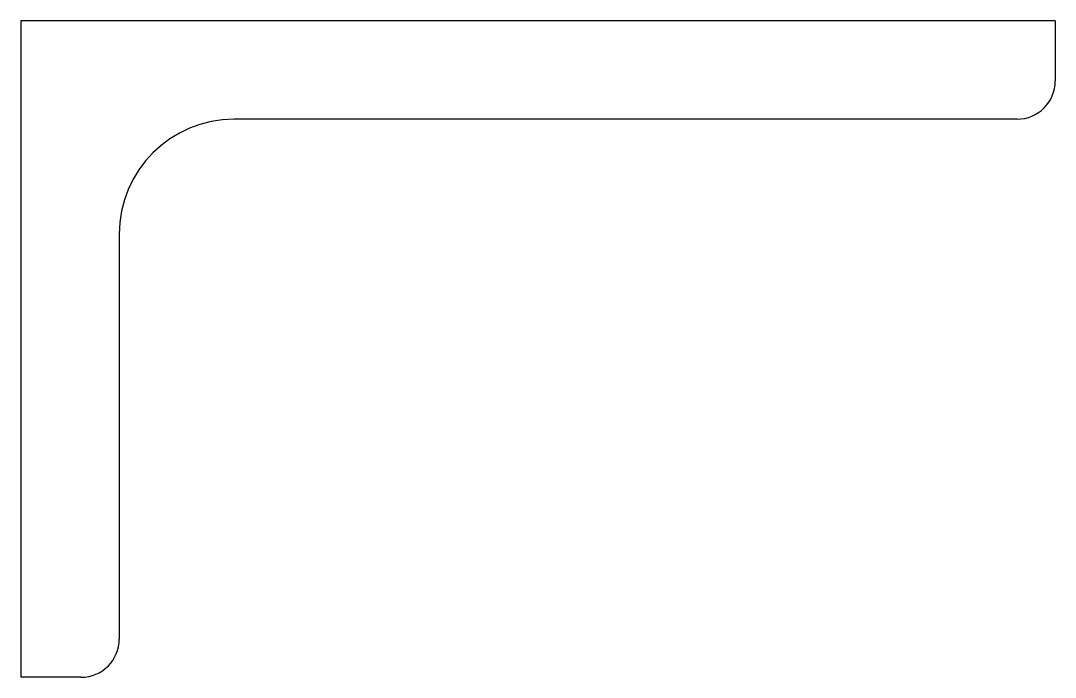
# Model space of a CAD drawing. Header units: metres. Extents: x 0 to 63, y -40 to 0.
import ezdxf

# ---------------------------------------------------------------- set-up
doc = ezdxf.new("R2010")
doc.units = ezdxf.units.M

msp = doc.modelspace()

# ---------------------------------------------------------------- linework, layer by layer
for p, q in [((63, 0), (0, 0)), ((0, 0), (0, -40)), ((63, 0), (63, -3.67)), ((60.67, -6), (13, -6)), ((6, -13), (6, -37.67)), ((3.67, -40), (0, -40))]:
    msp.add_line(p, q)
for centre, radius, start, end in [((60.67, -3.67), 2.33, 270, 0), ((13, -13), 7, 90, 180), ((3.67, -37.67), 2.33, 270, 0)]:
    msp.add_arc(centre, radius, start, end)

doc.saveas('drawing.dxf')
